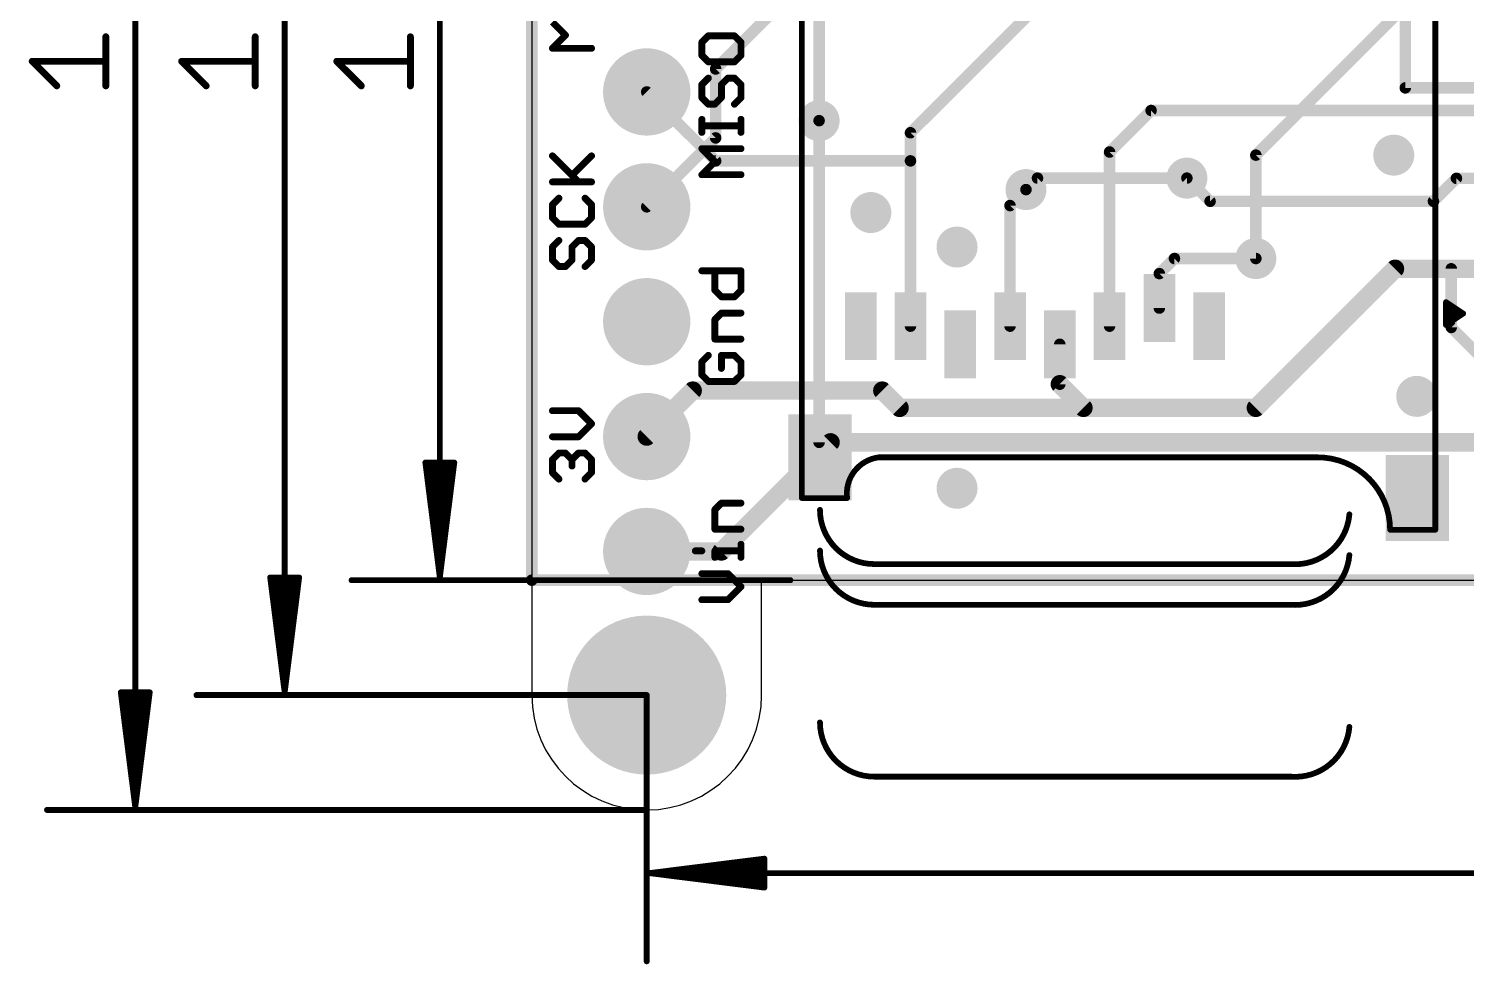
# Model space of a CAD drawing. Extents: x -11.1 to 62.6, y -8.5 to 38.4.
# Drawn here: x -11.12 to 20.65, y -8.49 to 12.19 of the extents above; entities that cross this region are included whole.
import ezdxf

# ---------------------------------------------------------------- set-up
doc = ezdxf.new("R2010")
doc.units = 0
for name, color, linetype in [('1', 12, 'CONTINUOUS'), ('16', 5, 'CONTINUOUS'), ('17', 110, 'CONTINUOUS'), ('18', 110, 'CONTINUOUS'), ('20', 53, 'CONTINUOUS'), ('21', 40, 'CONTINUOUS'), ('47', 253, 'CONTINUOUS')]:
    doc.layers.add(name, color=color, linetype=linetype)

# ---------------------------------------------------------------- blocks, each defined once
blk = doc.blocks.new('ROUNDP')
at = {"const_width": 0.5}
blk.add_lwpolyline([(0, -0.25, 1), (0, 0.25, 1), (0, -0.25)], format="xyb", dxfattribs=at)
blk = doc.blocks.new('RECT')
blk.add_solid([(-0.5, -0.5), (0.5, -0.5), (-0.5, 0.5), (0.5, 0.5)])
blk = doc.blocks.new('ROUNDV')
at = {"const_width": 0.5}
blk.add_lwpolyline([(0, -0.25, 1), (0, 0.25, 1), (0, -0.25)], format="xyb", dxfattribs=at)

msp = doc.modelspace()

# ---------------------------------------------------------------- linework, layer by layer
at = {"layer": '1'}
for points, const_width in [([(0, 0), (0, 26.416)], 0.254), ([(6.35, 16.264), (6.35, 10.16)], 0.254), ([(19.304, 14.4278), (19.304, 10.885)], 0.254), ([(12.474, 13.998), (8.369, 9.893)], 0.254), ([(2.54, 10.795), (4.064, 9.271)], 0.254), ([(19.304, 10.885), (21.451, 10.885)], 0.254), ([(12.769, 9.467), (13.687, 10.385)], 0.254), ([(13.687, 10.385), (21.451, 10.385)], 0.254), ([(8.369, 9.893), (8.369, 9.271)], 0.254), ([(12.769, 5.616), (12.769, 9.467)], 0.254), ([(8.369, 9.271), (4.064, 9.271)], 0.254), ([(8.369, 9.271), (8.369, 5.616)], 0.254), ([(14.478, 8.89), (14.991, 8.377)], 0.254), ([(19.927, 8.377), (20.435, 8.885)], 0.254), ([(20.435, 8.885), (21.451, 8.885)], 0.254), ([(10.569, 8.283), (10.922, 8.636)], 0.254), ([(10.569, 5.616), (10.569, 8.283)], 0.254), ([(19.927, 8.377), (14.991, 8.377)], 0.254), ([(13.869, 6.778), (14.203, 7.112)], 0.254), ([(16.002, 7.112), (14.203, 7.112)], 0.254), ([(16.002, 3.81), (19.077, 6.885)], 0.4064), ([(19.077, 6.885), (20.32, 6.885)], 0.4064), ([(20.32, 6.885), (21.451, 6.885)], 0.4064), ([(20.32, 5.588), (20.32, 6.885)], 0.254), ([(13.869, 6.778), (13.869, 6.016)], 0.254), ([(21.082, 4.826), (20.32, 5.588)], 0.254), ([(11.669, 5.216), (11.669, 4.333)], 0.254), ([(11.669, 4.333), (12.192, 3.81)], 0.4064), ([(2.54, 3.175), (3.556, 4.191)], 0.4064), ([(3.556, 4.191), (7.747, 4.191)], 0.4064), ([(7.747, 4.191), (8.128, 3.81)], 0.4064), ([(8.128, 3.81), (12.192, 3.81)], 0.4064), ([(12.192, 3.81), (16.002, 3.81)], 0.4064), ([(57.15, 0), (0, 0)], 0.254)]:
    msp.add_lwpolyline(points, dxfattribs=dict(at, const_width=const_width))
for points, const_width in [([(2.5849, 10.8399, 1), (2.4951, 10.7501)], 0.127), ([(19.304, 10.9485, 1), (19.304, 10.8215)], 0.127), ([(19.2405, 10.885, 1), (19.3675, 10.885)], 0.127), ([(13.687, 10.4485, 1), (13.687, 10.3215)], 0.127), ([(13.7319, 10.3401, 1), (13.6421, 10.4299)], 0.127), ([(6.2865, 10.16, 1), (6.4135, 10.16)], 0.127), ([(8.4325, 9.893, 1), (8.3055, 9.893)], 0.127), ([(8.3241, 9.9379, 1), (8.4139, 9.8481)], 0.127), ([(12.8325, 9.467, 1), (12.7055, 9.467)], 0.127), ([(12.7241, 9.5119, 1), (12.8139, 9.4221)], 0.127), ([(4.064, 9.3345, 1), (4.064, 9.2075)], 0.127), ([(4.0191, 9.2261, 1), (4.1089, 9.3159)], 0.127), ([(8.4325, 9.271, 1), (8.3055, 9.271)], 0.127), ([(8.3055, 9.271, 1), (8.4325, 9.271)], 0.127), ([(8.369, 9.2075, 1), (8.369, 9.3345)], 0.127), ([(14.5229, 8.9349, 1), (14.4331, 8.8451)], 0.127), ([(20.435, 8.9485, 1), (20.435, 8.8215)], 0.127), ([(20.4799, 8.8401, 1), (20.3901, 8.9299)], 0.127), ([(10.9669, 8.5911, 1), (10.8771, 8.6809)], 0.127), ([(10.6325, 8.283, 1), (10.5055, 8.283)], 0.127), ([(10.5241, 8.3279, 1), (10.6139, 8.2381)], 0.127), ([(14.991, 8.4405, 1), (14.991, 8.3135)], 0.127), ([(14.9461, 8.3321, 1), (15.0359, 8.4219)], 0.127), ([(19.8821, 8.4219, 1), (19.9719, 8.3321)], 0.127), ([(19.927, 8.3135, 1), (19.927, 8.4405)], 0.127), ([(14.203, 7.1755, 1), (14.203, 7.0485)], 0.127), ([(14.2479, 7.0671, 1), (14.1581, 7.1569)], 0.127), ([(16.002, 7.0485, 1), (16.002, 7.1755)], 0.127), ([(19.077, 6.9866, 1), (19.077, 6.7834)], 0.2032), ([(19.1488, 6.8132, 1), (19.0052, 6.9568)], 0.2032), ([(20.32, 6.9866, 1), (20.32, 6.7834)], 0.2032), ([(20.3835, 6.885, 1), (20.2565, 6.885)], 0.127), ([(20.32, 6.7834, 1), (20.32, 6.9866)], 0.2032), ([(13.9325, 6.778, 1), (13.8055, 6.778)], 0.127), ([(13.8241, 6.8229, 1), (13.9139, 6.7331)], 0.127), ([(13.8055, 6.016, 1), (13.9325, 6.016)], 0.127), ([(8.3055, 5.616, 1), (8.4325, 5.616)], 0.127), ([(10.5055, 5.616, 1), (10.6325, 5.616)], 0.127), ([(12.7055, 5.616, 1), (12.8325, 5.616)], 0.127), ([(20.3649, 5.6329, 1), (20.2751, 5.5431)], 0.127), ([(20.2565, 5.588, 1), (20.3835, 5.588)], 0.127), ([(11.7325, 5.216, 1), (11.6055, 5.216)], 0.127), ([(11.7408, 4.4048, 1), (11.5972, 4.2612)], 0.2032), ([(3.556, 4.2926, 1), (3.556, 4.0894)], 0.2032), ([(3.6278, 4.1192, 1), (3.4842, 4.2628)], 0.2032), ([(7.8188, 4.2628, 1), (7.6752, 4.1192)], 0.2032), ([(7.747, 4.0894, 1), (7.747, 4.2926)], 0.2032), ([(11.6055, 4.333, 1), (11.7325, 4.333)], 0.127), ([(8.128, 3.9116, 1), (8.128, 3.7084)], 0.2032), ([(8.0562, 3.7382, 1), (8.1998, 3.8818)], 0.2032), ([(12.192, 3.9116, 1), (12.192, 3.7084)], 0.2032), ([(12.1202, 3.7382, 1), (12.2638, 3.8818)], 0.2032), ([(12.192, 3.7084, 1), (12.192, 3.9116)], 0.2032), ([(15.9302, 3.8818, 1), (16.0738, 3.7382)], 0.2032), ([(16.002, 3.7084, 1), (16.002, 3.9116)], 0.2032), ([(2.4682, 3.2468, 1), (2.6118, 3.1032)], 0.2032), ([(0, 0.0635, 1), (0, -0.0635)], 0.127), ([(-0.0635, 0, 1), (0.0635, 0)], 0.127)]:
    msp.add_lwpolyline(points, format="xyb", dxfattribs=dict(at, const_width=const_width))
at = {"layer": '16'}
for points, const_width in [([(0, 0), (0, 26.416)], 0.254), ([(20.066, 13.462), (16.002, 9.398)], 0.254), ([(4.064, 11.303), (5.334, 12.573)], 0.254), ([(4.064, 9.779), (4.064, 11.303)], 0.254), ([(6.35, 10.16), (6.35, 3.048)], 0.254), ([(2.54, 8.255), (4.064, 9.779)], 0.254), ([(16.002, 9.398), (16.002, 7.112)], 0.254), ([(10.922, 8.636), (11.176, 8.89)], 0.254), ([(14.478, 8.89), (11.176, 8.89)], 0.254), ([(4.191, 0.635), (6.604, 3.048)], 0.4064), ([(6.35, 3.048), (6.604, 3.048)], 0.4064), ([(6.604, 3.048), (29.972, 3.048)], 0.4064), ([(2.54, 0.635), (4.191, 0.635)], 0.4064), ([(57.15, 0), (0, 0)], 0.254)]:
    msp.add_lwpolyline(points, dxfattribs=dict(at, const_width=const_width))
for points, const_width in [([(4.1275, 11.303, 1), (4.0005, 11.303)], 0.127), ([(4.0191, 11.3479, 1), (4.1089, 11.2581)], 0.127), ([(6.4135, 10.16, 1), (6.2865, 10.16)], 0.127), ([(4.1089, 9.7341, 1), (4.0191, 9.8239)], 0.127), ([(4.0005, 9.779, 1), (4.1275, 9.779)], 0.127), ([(16.0655, 9.398, 1), (15.9385, 9.398)], 0.127), ([(15.9571, 9.4429, 1), (16.0469, 9.3531)], 0.127), ([(11.176, 8.9535, 1), (11.176, 8.8265)], 0.127), ([(11.2209, 8.8451, 1), (11.1311, 8.9349)], 0.127), ([(14.478, 8.8265, 1), (14.478, 8.9535)], 0.127), ([(10.8771, 8.6809, 1), (10.9669, 8.5911)], 0.127), ([(2.4951, 8.2999, 1), (2.5849, 8.2101)], 0.127), ([(15.9385, 7.112, 1), (16.0655, 7.112)], 0.127), ([(6.35, 3.1496, 1), (6.35, 2.9464)], 0.2032), ([(6.604, 3.1496, 1), (6.604, 2.9464)], 0.2032), ([(6.6758, 2.9762, 1), (6.5322, 3.1198)], 0.2032), ([(6.604, 2.9464, 1), (6.604, 3.1496)], 0.2032), ([(6.2865, 3.048, 1), (6.4135, 3.048)], 0.127), ([(2.54, 0.7366, 1), (2.54, 0.5334)], 0.2032), ([(4.1192, 0.7068, 1), (4.2628, 0.5632)], 0.2032), ([(4.191, 0.5334, 1), (4.191, 0.7366)], 0.2032), ([(0, 0.0635, 1), (0, -0.0635)], 0.127), ([(-0.0635, 0, 1), (0.0635, 0)], 0.127)]:
    msp.add_lwpolyline(points, format="xyb", dxfattribs=dict(at, const_width=const_width))
at = {"layer": '20'}
for p, q in [((0, 29.21), (0, -2.54)), ((5.08, -2.54), (5.08, 0)), ((5.08, 0), (52.07, 0))]:
    msp.add_line(p, q, dxfattribs=at)
for start, end in [(180, 270), (270, 0)]:
    msp.add_arc((2.54, -2.54), 2.54, start, end, dxfattribs=at)
at = {"layer": '21'}
for points, const_width in [([(5.969, 16.216), (5.969, 1.816)], 0.127), ([(19.969, 1.116), (19.969, 16.216)], 0.127), ([(0.7446, 12.0483), (0.4565, 12.3364)], 0.1524), ([(0.4565, 11.7602), (0.7446, 12.0483)], 0.1524), ([(3.9025, 12.0359), (3.7585, 11.8918)], 0.1524), ([(4.4787, 12.0359), (3.9025, 12.0359)], 0.1524), ([(4.6228, 11.8918), (4.4787, 12.0359)], 0.1524), ([(1.3208, 11.7602), (0.4565, 11.7602)], 0.1524), ([(3.7585, 11.8918), (3.7585, 11.6037)], 0.1524), ([(4.6228, 11.6037), (4.6228, 11.8918)], 0.1524), ([(3.7585, 11.6037), (3.9025, 11.4597)], 0.1524), ([(3.9025, 11.4597), (4.4787, 11.4597)], 0.1524), ([(4.4787, 11.4597), (4.6228, 11.6037)], 0.1524), ([(3.9025, 11.1004), (3.7585, 10.9563)], 0.1524), ([(4.1906, 10.9563), (4.3347, 11.1004)], 0.1524), ([(4.3347, 11.1004), (4.4787, 11.1004)], 0.1524), ([(4.4787, 11.1004), (4.6228, 10.9563)], 0.1524), ([(3.7585, 10.9563), (3.7585, 10.6682)], 0.1524), ([(4.1906, 10.6682), (4.1906, 10.9563)], 0.1524), ([(4.6228, 10.9563), (4.6228, 10.6682)], 0.1524), ([(3.7585, 10.6682), (3.9025, 10.5242)], 0.1524), ([(3.9025, 10.5242), (4.0466, 10.5242)], 0.1524), ([(4.0466, 10.5242), (4.1906, 10.6682)], 0.1524), ([(4.6228, 10.6682), (4.4787, 10.5242)], 0.1524), ([(3.7585, 9.9005), (3.7585, 10.1886)], 0.1524), ([(4.6228, 9.9005), (4.6228, 10.1886)], 0.1524), ([(4.6228, 10.0445), (3.7585, 10.0445)], 0.1524), ([(4.0466, 9.2531), (3.7585, 9.5412)], 0.1524), ([(3.7585, 9.5412), (4.6228, 9.5412)], 0.1524), ([(1.0327, 8.8052), (0.4565, 9.3815)], 0.1524), ([(0.8886, 8.9493), (1.3208, 9.3815)], 0.1524), ([(3.7585, 8.965), (4.0466, 9.2531)], 0.1524), ([(4.6228, 8.965), (3.7585, 8.965)], 0.1524), ([(0.4565, 8.8052), (1.3208, 8.8052)], 0.1524), ([(0.6005, 8.4459), (0.4565, 8.3019)], 0.1524), ([(0.4565, 8.3019), (0.4565, 8.0138)], 0.1524), ([(1.3208, 8.3019), (1.1767, 8.4459)], 0.1524), ([(1.3208, 8.0138), (1.3208, 8.3019)], 0.1524), ([(0.4565, 8.0138), (0.6005, 7.8697)], 0.1524), ([(0.6005, 7.8697), (1.1767, 7.8697)], 0.1524), ([(1.1767, 7.8697), (1.3208, 8.0138)], 0.1524), ([(0.6005, 7.5104), (0.4565, 7.3664)], 0.1524), ([(0.4565, 7.3664), (0.4565, 7.0783)], 0.1524), ([(0.8886, 7.3664), (1.0327, 7.5104)], 0.1524), ([(0.8886, 7.0783), (0.8886, 7.3664)], 0.1524), ([(1.0327, 7.5104), (1.1767, 7.5104)], 0.1524), ([(1.1767, 7.5104), (1.3208, 7.3664)], 0.1524), ([(1.3208, 7.3664), (1.3208, 7.0783)], 0.1524), ([(0.4565, 7.0783), (0.6005, 6.9342)], 0.1524), ([(0.6005, 6.9342), (0.7446, 6.9342)], 0.1524), ([(0.7446, 6.9342), (0.8886, 7.0783)], 0.1524), ([(1.3208, 7.0783), (1.1767, 6.9342)], 0.1524), ([(3.7585, 6.8415), (4.6228, 6.8415)], 0.1524), ([(4.0466, 6.4093), (4.0466, 6.8415)], 0.1524), ([(4.6228, 6.8415), (4.6228, 6.4093)], 0.1524), ([(4.1906, 6.2652), (4.0466, 6.4093)], 0.1524), ([(4.6228, 6.4093), (4.4787, 6.2652)], 0.1524), ([(4.4787, 6.2652), (4.1906, 6.2652)], 0.1524), ([(20.204, 5.641), (20.204, 6.149)], 0.127), ([(20.204, 6.149), (20.585, 5.895)], 0.127), ([(20.204, 6.096), (20.2835, 6.096)], 0.127), ([(4.0466, 5.7619), (4.1906, 5.9059)], 0.1524), ([(4.0466, 5.3297), (4.0466, 5.7619)], 0.1524), ([(4.1906, 5.9059), (4.6228, 5.9059)], 0.1524), ([(20.204, 5.969), (20.474, 5.969)], 0.127), ([(20.585, 5.895), (20.204, 5.641)], 0.127), ([(20.204, 5.842), (20.5055, 5.842)], 0.127), ([(20.204, 5.715), (20.315, 5.715)], 0.127), ([(4.6228, 5.3297), (4.0466, 5.3297)], 0.1524), ([(3.9025, 4.9704), (3.7585, 4.8264)], 0.1524), ([(3.7585, 4.8264), (3.7585, 4.5383)], 0.1524), ([(4.4787, 4.9704), (4.1906, 4.9704)], 0.1524), ([(4.1906, 4.9704), (4.1906, 4.6823)], 0.1524), ([(4.6228, 4.8264), (4.4787, 4.9704)], 0.1524), ([(4.6228, 4.5383), (4.6228, 4.8264)], 0.1524), ([(3.7585, 4.5383), (3.9025, 4.3942)], 0.1524), ([(3.9025, 4.3942), (4.4787, 4.3942)], 0.1524), ([(4.4787, 4.3942), (4.6228, 4.5383)], 0.1524), ([(1.0327, 3.7469), (0.4565, 3.7469)], 0.1524), ([(1.3208, 3.4588), (1.0327, 3.7469)], 0.1524), ([(1.0327, 3.1707), (1.3208, 3.4588)], 0.1524), ([(0.4565, 3.1707), (1.0327, 3.1707)], 0.1524), ([(0.4565, 2.6674), (0.6005, 2.8114)], 0.1524), ([(0.6005, 2.8114), (0.7446, 2.8114)], 0.1524), ([(0.7446, 2.8114), (0.8886, 2.6674)], 0.1524), ([(0.8886, 2.6674), (1.0327, 2.8114)], 0.1524), ([(1.0327, 2.8114), (1.1767, 2.8114)], 0.1524), ([(1.1767, 2.8114), (1.3208, 2.6674)], 0.1524), ([(0.4565, 2.3793), (0.4565, 2.6674)], 0.1524), ([(0.8886, 2.6674), (0.8886, 2.5233)], 0.1524), ([(1.3208, 2.6674), (1.3208, 2.3793)], 0.1524), ([(7.669, 2.716), (17.369, 2.716)], 0.127), ([(0.6005, 2.2352), (0.4565, 2.3793)], 0.1524), ([(1.3208, 2.3793), (1.1767, 2.2352)], 0.1524), ([(4.0466, 1.5596), (4.1906, 1.7036)], 0.1524), ([(4.0466, 1.1274), (4.0466, 1.5596)], 0.1524), ([(4.1906, 1.7036), (4.6228, 1.7036)], 0.1524), ([(5.969, 1.816), (6.969, 1.816)], 0.127), ([(4.6228, 1.1274), (4.0466, 1.1274)], 0.1524), ([(18.969, 1.116), (19.969, 1.116)], 0.127), ([(3.6144, 0.6478), (3.7585, 0.6478)], 0.1524), ([(4.0466, 0.5037), (4.0466, 0.6478)], 0.1524), ([(4.0466, 0.6478), (4.6228, 0.6478)], 0.1524), ([(4.6228, 0.5037), (4.6228, 0.7918)], 0.1524), ([(7.569, 0.356), (16.769, 0.356)], 0.127), ([(4.3347, 0.1444), (3.7585, 0.1444)], 0.1524), ([(4.6228, -0.1437), (4.3347, 0.1444)], 0.1524), ([(4.3347, -0.4318), (4.6228, -0.1437)], 0.1524), ([(3.7585, -0.4318), (4.3347, -0.4318)], 0.1524), ([(7.569, -0.544), (16.769, -0.544)], 0.127), ([(7.569, -4.344), (16.769, -4.344)], 0.127)]:
    msp.add_lwpolyline(points, dxfattribs=dict(at, const_width=const_width))
for points, const_width in [([(0.7715, 12.0214, 1), (0.7176, 12.0753)], 0.0762), ([(0.7176, 12.0214, 1), (0.7715, 12.0753)], 0.0762), ([(3.9025, 12.074, 1), (3.9025, 11.9978)], 0.0762), ([(3.9295, 12.009, 1), (3.8756, 12.0628)], 0.0762), ([(4.5057, 12.0628, 1), (4.4518, 12.009)], 0.0762), ([(4.4787, 11.9978, 1), (4.4787, 12.074)], 0.0762), ([(0.4565, 11.7983, 1), (0.4565, 11.7221)], 0.0762), ([(0.4295, 11.7871, 1), (0.4834, 11.7333)], 0.0762), ([(1.3208, 11.7221, 1), (1.3208, 11.7983)], 0.0762), ([(3.7315, 11.9188, 1), (3.7854, 11.8649)], 0.0762), ([(3.7966, 11.8918, 1), (3.7204, 11.8918)], 0.0762), ([(4.6609, 11.8918, 1), (4.5847, 11.8918)], 0.0762), ([(4.5959, 11.8649, 1), (4.6497, 11.9188)], 0.0762), ([(3.7854, 11.6307, 1), (3.7315, 11.5768)], 0.0762), ([(3.7204, 11.6037, 1), (3.7966, 11.6037)], 0.0762), ([(3.9025, 11.4978, 1), (3.9025, 11.4216)], 0.0762), ([(3.8756, 11.4327, 1), (3.9295, 11.4866)], 0.0762), ([(4.4518, 11.4866, 1), (4.5057, 11.4327)], 0.0762), ([(4.4787, 11.4216, 1), (4.4787, 11.4978)], 0.0762), ([(4.5847, 11.6037, 1), (4.6609, 11.6037)], 0.0762), ([(4.6497, 11.5768, 1), (4.5959, 11.6307)], 0.0762), ([(3.9295, 11.0734, 1), (3.8756, 11.1273)], 0.0762), ([(4.3347, 11.1385, 1), (4.3347, 11.0623)], 0.0762), ([(4.3616, 11.0734, 1), (4.3077, 11.1273)], 0.0762), ([(4.5057, 11.1273, 1), (4.4518, 11.0734)], 0.0762), ([(4.4787, 11.0623, 1), (4.4787, 11.1385)], 0.0762), ([(3.7315, 10.9833, 1), (3.7854, 10.9294)], 0.0762), ([(3.7966, 10.9563, 1), (3.7204, 10.9563)], 0.0762), ([(4.2287, 10.9563, 1), (4.1525, 10.9563)], 0.0762), ([(4.1637, 10.9833, 1), (4.2176, 10.9294)], 0.0762), ([(4.6609, 10.9563, 1), (4.5847, 10.9563)], 0.0762), ([(4.5959, 10.9294, 1), (4.6497, 10.9833)], 0.0762), ([(3.7854, 10.6952, 1), (3.7315, 10.6413)], 0.0762), ([(3.7204, 10.6682, 1), (3.7966, 10.6682)], 0.0762), ([(3.9025, 10.5623, 1), (3.9025, 10.4861)], 0.0762), ([(3.8756, 10.4972, 1), (3.9295, 10.5511)], 0.0762), ([(4.0196, 10.5511, 1), (4.0735, 10.4972)], 0.0762), ([(4.0466, 10.4861, 1), (4.0466, 10.5623)], 0.0762), ([(4.1525, 10.6682, 1), (4.2287, 10.6682)], 0.0762), ([(4.2176, 10.6413, 1), (4.1637, 10.6952)], 0.0762), ([(4.4518, 10.5511, 1), (4.5057, 10.4972)], 0.0762), ([(4.5847, 10.6682, 1), (4.6609, 10.6682)], 0.0762), ([(4.6497, 10.6413, 1), (4.5959, 10.6952)], 0.0762), ([(3.7966, 10.1886, 1), (3.7204, 10.1886)], 0.0762), ([(4.6609, 10.1886, 1), (4.5847, 10.1886)], 0.0762), ([(3.7585, 10.0826, 1), (3.7585, 10.0064)], 0.0762), ([(3.7204, 9.9005, 1), (3.7966, 9.9005)], 0.0762), ([(4.5847, 9.9005, 1), (4.6609, 9.9005)], 0.0762), ([(4.6228, 10.0064, 1), (4.6228, 10.0826)], 0.0762), ([(3.7854, 9.5681, 1), (3.7315, 9.5142)], 0.0762), ([(3.7585, 9.5793, 1), (3.7585, 9.5031)], 0.0762), ([(4.6228, 9.5031, 1), (4.6228, 9.5793)], 0.0762), ([(0.4834, 9.4084, 1), (0.4295, 9.3545)], 0.0762), ([(1.3477, 9.3545, 1), (1.2939, 9.4084)], 0.0762), ([(4.0735, 9.2261, 1), (4.0196, 9.28)], 0.0762), ([(4.0196, 9.2261, 1), (4.0735, 9.28)], 0.0762), ([(0.8617, 8.9762, 1), (0.9156, 8.9224)], 0.0762), ([(3.7315, 8.9919, 1), (3.7854, 8.938)], 0.0762), ([(3.7585, 9.0031, 1), (3.7585, 8.9269)], 0.0762), ([(4.6228, 8.9269, 1), (4.6228, 9.0031)], 0.0762), ([(0.4565, 8.8433, 1), (0.4565, 8.7671)], 0.0762), ([(1.0057, 8.7783, 1), (1.0596, 8.8322)], 0.0762), ([(1.3208, 8.7671, 1), (1.3208, 8.8433)], 0.0762), ([(0.4295, 8.3288, 1), (0.4834, 8.2749)], 0.0762), ([(0.4946, 8.3019, 1), (0.4184, 8.3019)], 0.0762), ([(0.6275, 8.419, 1), (0.5736, 8.4729)], 0.0762), ([(1.2037, 8.4729, 1), (1.1498, 8.419)], 0.0762), ([(1.3589, 8.3019, 1), (1.2827, 8.3019)], 0.0762), ([(1.2939, 8.2749, 1), (1.3477, 8.3288)], 0.0762), ([(0.4834, 8.0407, 1), (0.4295, 7.9868)], 0.0762), ([(0.4184, 8.0138, 1), (0.4946, 8.0138)], 0.0762), ([(0.6005, 7.9078, 1), (0.6005, 7.8316)], 0.0762), ([(1.1767, 7.8316, 1), (1.1767, 7.9078)], 0.0762), ([(1.2827, 8.0138, 1), (1.3589, 8.0138)], 0.0762), ([(1.3477, 7.9868, 1), (1.2939, 8.0407)], 0.0762), ([(0.5736, 7.8428, 1), (0.6275, 7.8967)], 0.0762), ([(1.1498, 7.8967, 1), (1.2037, 7.8428)], 0.0762), ([(0.4295, 7.3933, 1), (0.4834, 7.3394)], 0.0762), ([(0.4946, 7.3664, 1), (0.4184, 7.3664)], 0.0762), ([(0.6275, 7.4835, 1), (0.5736, 7.5374)], 0.0762), ([(0.9267, 7.3664, 1), (0.8505, 7.3664)], 0.0762), ([(0.8617, 7.3933, 1), (0.9156, 7.3394)], 0.0762), ([(1.0327, 7.5485, 1), (1.0327, 7.4723)], 0.0762), ([(1.0596, 7.4835, 1), (1.0057, 7.5374)], 0.0762), ([(1.2037, 7.5374, 1), (1.1498, 7.4835)], 0.0762), ([(1.1767, 7.4723, 1), (1.1767, 7.5485)], 0.0762), ([(1.3589, 7.3664, 1), (1.2827, 7.3664)], 0.0762), ([(1.2939, 7.3394, 1), (1.3477, 7.3933)], 0.0762), ([(0.4834, 7.1052, 1), (0.4295, 7.0513)], 0.0762), ([(0.4184, 7.0783, 1), (0.4946, 7.0783)], 0.0762), ([(0.6005, 6.9723, 1), (0.6005, 6.8961)], 0.0762), ([(0.5736, 6.9073, 1), (0.6275, 6.9611)], 0.0762), ([(0.7176, 6.9611, 1), (0.7715, 6.9073)], 0.0762), ([(0.7446, 6.8961, 1), (0.7446, 6.9723)], 0.0762), ([(0.8505, 7.0783, 1), (0.9267, 7.0783)], 0.0762), ([(0.9156, 7.0513, 1), (0.8617, 7.1052)], 0.0762), ([(1.1498, 6.9611, 1), (1.2037, 6.9073)], 0.0762), ([(1.2827, 7.0783, 1), (1.3589, 7.0783)], 0.0762), ([(1.3477, 7.0513, 1), (1.2939, 7.1052)], 0.0762), ([(3.7585, 6.8796, 1), (3.7585, 6.8034)], 0.0762), ([(4.0847, 6.8415, 1), (4.0085, 6.8415)], 0.0762), ([(4.6609, 6.8415, 1), (4.5847, 6.8415)], 0.0762), ([(4.6228, 6.8034, 1), (4.6228, 6.8796)], 0.0762), ([(4.0735, 6.4362, 1), (4.0196, 6.3824)], 0.0762), ([(4.0085, 6.4093, 1), (4.0847, 6.4093)], 0.0762), ([(4.5847, 6.4093, 1), (4.6609, 6.4093)], 0.0762), ([(4.6497, 6.3824, 1), (4.5959, 6.4362)], 0.0762), ([(4.1906, 6.3033, 1), (4.1906, 6.2271)], 0.0762), ([(4.1637, 6.2383, 1), (4.2176, 6.2922)], 0.0762), ([(4.4518, 6.2922, 1), (4.5057, 6.2383)], 0.0762), ([(4.4787, 6.2271, 1), (4.4787, 6.3033)], 0.0762), ([(20.2216, 6.1754, 1), (20.1864, 6.1226)], 0.0635), ([(20.2357, 6.149, 1), (20.1723, 6.149)], 0.0635), ([(20.204, 6.1277, 1), (20.204, 6.0643)], 0.0635), ([(20.2835, 6.0643, 1), (20.2835, 6.1277)], 0.0635), ([(4.0196, 5.7888, 1), (4.0735, 5.7349)], 0.0762), ([(4.0847, 5.7619, 1), (4.0085, 5.7619)], 0.0762), ([(4.1906, 5.944, 1), (4.1906, 5.8678)], 0.0762), ([(4.2176, 5.879, 1), (4.1637, 5.9329)], 0.0762), ([(4.6228, 5.8678, 1), (4.6228, 5.944)], 0.0762), ([(20.204, 6.0008, 1), (20.204, 5.9373)], 0.0635), ([(20.204, 5.8738, 1), (20.204, 5.8103)], 0.0635), ([(20.204, 5.7467, 1), (20.204, 5.6833)], 0.0635), ([(20.315, 5.6833, 1), (20.315, 5.7467)], 0.0635), ([(20.474, 5.9373, 1), (20.474, 6.0008)], 0.0635), ([(20.5055, 5.8103, 1), (20.5055, 5.8738)], 0.0635), ([(20.6026, 5.8686, 1), (20.5674, 5.9214)], 0.0635), ([(20.5674, 5.8686, 1), (20.6026, 5.9214)], 0.0635), ([(4.0466, 5.3678, 1), (4.0466, 5.2916)], 0.0762), ([(4.6228, 5.2916, 1), (4.6228, 5.3678)], 0.0762), ([(20.1864, 5.6674, 1), (20.2216, 5.6146)], 0.0635), ([(20.1723, 5.641, 1), (20.2357, 5.641)], 0.0635), ([(4.0085, 5.3297, 1), (4.0847, 5.3297)], 0.0762), ([(3.7315, 4.8533, 1), (3.7854, 4.7994)], 0.0762), ([(3.7966, 4.8264, 1), (3.7204, 4.8264)], 0.0762), ([(3.9295, 4.9435, 1), (3.8756, 4.9974)], 0.0762), ([(4.1906, 5.0085, 1), (4.1906, 4.9323)], 0.0762), ([(4.2287, 4.9704, 1), (4.1525, 4.9704)], 0.0762), ([(4.5057, 4.9974, 1), (4.4518, 4.9435)], 0.0762), ([(4.4787, 4.9323, 1), (4.4787, 5.0085)], 0.0762), ([(4.6609, 4.8264, 1), (4.5847, 4.8264)], 0.0762), ([(4.5959, 4.7994, 1), (4.6497, 4.8533)], 0.0762), ([(3.7854, 4.5652, 1), (3.7315, 4.5113)], 0.0762), ([(3.7204, 4.5383, 1), (3.7966, 4.5383)], 0.0762), ([(3.9025, 4.4323, 1), (3.9025, 4.3561)], 0.0762), ([(3.8756, 4.3673, 1), (3.9295, 4.4211)], 0.0762), ([(4.1525, 4.6823, 1), (4.2287, 4.6823)], 0.0762), ([(4.4518, 4.4211, 1), (4.5057, 4.3673)], 0.0762), ([(4.4787, 4.3561, 1), (4.4787, 4.4323)], 0.0762), ([(4.5847, 4.5383, 1), (4.6609, 4.5383)], 0.0762), ([(4.6497, 4.5113, 1), (4.5959, 4.5652)], 0.0762), ([(0.4565, 3.785, 1), (0.4565, 3.7088)], 0.0762), ([(1.0596, 3.7739, 1), (1.0057, 3.72)], 0.0762), ([(1.0327, 3.7088, 1), (1.0327, 3.785)], 0.0762), ([(1.3477, 3.4319, 1), (1.2939, 3.4858)], 0.0762), ([(1.2939, 3.4319, 1), (1.3477, 3.4858)], 0.0762), ([(0.4565, 3.2088, 1), (0.4565, 3.1326)], 0.0762), ([(1.0057, 3.1977, 1), (1.0596, 3.1438)], 0.0762), ([(1.0327, 3.1326, 1), (1.0327, 3.2088)], 0.0762), ([(0.6005, 2.8495, 1), (0.6005, 2.7733)], 0.0762), ([(0.6275, 2.7845, 1), (0.5736, 2.8384)], 0.0762), ([(0.7715, 2.8384, 1), (0.7176, 2.7845)], 0.0762), ([(0.7446, 2.7733, 1), (0.7446, 2.8495)], 0.0762), ([(1.0327, 2.8495, 1), (1.0327, 2.7733)], 0.0762), ([(1.0596, 2.7845, 1), (1.0057, 2.8384)], 0.0762), ([(1.2037, 2.8384, 1), (1.1498, 2.7845)], 0.0762), ([(1.1767, 2.7733, 1), (1.1767, 2.8495)], 0.0762), ([(0.4295, 2.6943, 1), (0.4834, 2.6404)], 0.0762), ([(0.4946, 2.6674, 1), (0.4184, 2.6674)], 0.0762), ([(0.9267, 2.6674, 1), (0.8505, 2.6674)], 0.0762), ([(0.8617, 2.6943, 1), (0.9156, 2.6404)], 0.0762), ([(0.8505, 2.5233, 1), (0.9267, 2.5233)], 0.0762), ([(0.8617, 2.6404, 1), (0.9156, 2.6943)], 0.0762), ([(1.3589, 2.6674, 1), (1.2827, 2.6674)], 0.0762), ([(1.2939, 2.6404, 1), (1.3477, 2.6943)], 0.0762), ([(7.669, 2.716, 0.4142), (6.969, 1.816)], 0.127), ([(7.669, 2.7478, 1), (7.669, 2.6843)], 0.0635), ([(7.6729, 2.6845, 1), (7.6651, 2.7475)], 0.0635), ([(18.969, 1.116, 0.4142), (17.369, 2.716)], 0.127), ([(17.369, 2.7478, 1), (17.369, 2.6843)], 0.0635), ([(17.369, 2.6843, 1), (17.369, 2.7478)], 0.0635), ([(0.4834, 2.4062, 1), (0.4295, 2.3523)], 0.0762), ([(0.4184, 2.3793, 1), (0.4946, 2.3793)], 0.0762), ([(0.5736, 2.2083, 1), (0.6275, 2.2621)], 0.0762), ([(1.1498, 2.2621, 1), (1.2037, 2.2083)], 0.0762), ([(1.2827, 2.3793, 1), (1.3589, 2.3793)], 0.0762), ([(1.3477, 2.3523, 1), (1.2939, 2.4062)], 0.0762), ([(4.0196, 1.5865, 1), (4.0735, 1.5326)], 0.0762), ([(4.0847, 1.5596, 1), (4.0085, 1.5596)], 0.0762), ([(4.1906, 1.7417, 1), (4.1906, 1.6655)], 0.0762), ([(4.2176, 1.6767, 1), (4.1637, 1.7306)], 0.0762), ([(4.6228, 1.6655, 1), (4.6228, 1.7417)], 0.0762), ([(5.969, 1.8478, 1), (5.969, 1.7843)], 0.0635), ([(5.9373, 1.816, 1), (6.0008, 1.816)], 0.0635), ([(6.369, 1.556, 0.4142), (7.569, 0.356)], 0.127), ([(6.4008, 1.556, 1), (6.3373, 1.556)], 0.0635), ([(6.9375, 1.8121, 1), (7.0005, 1.8199)], 0.0635), ([(6.969, 1.7843, 1), (6.969, 1.8478)], 0.0635), ([(16.769, 0.356, 0.4142), (18.069, 1.456)], 0.127), ([(18.1006, 1.4534, 1), (18.0374, 1.4586)], 0.0635), ([(4.0466, 1.1655, 1), (4.0466, 1.0893)], 0.0762), ([(4.0085, 1.1274, 1), (4.0847, 1.1274)], 0.0762), ([(4.6228, 1.0893, 1), (4.6228, 1.1655)], 0.0762), ([(18.969, 1.1478, 1), (18.969, 1.0843)], 0.0635), ([(18.9373, 1.116, 1), (19.0008, 1.116)], 0.0635), ([(19.9373, 1.116, 1), (20.0008, 1.116)], 0.0635), ([(19.969, 1.0843, 1), (19.969, 1.1478)], 0.0635), ([(3.6144, 0.6859, 1), (3.6144, 0.6097)], 0.0762), ([(3.7585, 0.6097, 1), (3.7585, 0.6859)], 0.0762), ([(4.0847, 0.6478, 1), (4.0085, 0.6478)], 0.0762), ([(4.0466, 0.6859, 1), (4.0466, 0.6097)], 0.0762), ([(4.6609, 0.7918, 1), (4.5847, 0.7918)], 0.0762), ([(4.6228, 0.6097, 1), (4.6228, 0.6859)], 0.0762), ([(6.369, 0.656, 0.4142), (7.569, -0.544)], 0.127), ([(6.4008, 0.656, 1), (6.3373, 0.656)], 0.0635), ([(4.0085, 0.5037, 1), (4.0847, 0.5037)], 0.0762), ([(4.5847, 0.5037, 1), (4.6609, 0.5037)], 0.0762), ([(7.569, 0.3878, 1), (7.569, 0.3243)], 0.0635), ([(7.569, 0.3243, 1), (7.569, 0.3878)], 0.0635), ([(16.769, -0.544, 0.4142), (18.069, 0.556)], 0.127), ([(16.7716, 0.3876, 1), (16.7664, 0.3244)], 0.0635), ([(16.769, 0.3243, 1), (16.769, 0.3878)], 0.0635), ([(18.1006, 0.5534, 1), (18.0374, 0.5586)], 0.0635), ([(3.7585, 0.1825, 1), (3.7585, 0.1063)], 0.0762), ([(4.3616, 0.1714, 1), (4.3077, 0.1175)], 0.0762), ([(4.3347, 0.1063, 1), (4.3347, 0.1825)], 0.0762), ([(4.6497, -0.1706, 1), (4.5959, -0.1167)], 0.0762), ([(4.5959, -0.1706, 1), (4.6497, -0.1167)], 0.0762), ([(3.7585, -0.3937, 1), (3.7585, -0.4699)], 0.0762), ([(4.3077, -0.4049, 1), (4.3616, -0.4587)], 0.0762), ([(4.3347, -0.4699, 1), (4.3347, -0.3937)], 0.0762), ([(7.569, -0.5123, 1), (7.569, -0.5757)], 0.0635), ([(7.569, -0.5757, 1), (7.569, -0.5123)], 0.0635), ([(16.7716, -0.5124, 1), (16.7664, -0.5756)], 0.0635), ([(16.769, -0.5757, 1), (16.769, -0.5123)], 0.0635), ([(6.369, -3.144, 0.4142), (7.569, -4.344)], 0.127), ([(6.4008, -3.144, 1), (6.3373, -3.144)], 0.0635), ([(16.769, -4.344, 0.4142), (18.069, -3.244)], 0.127), ([(18.1006, -3.2466, 1), (18.0374, -3.2414)], 0.0635), ([(7.569, -4.3123, 1), (7.569, -4.3758)], 0.0635), ([(7.569, -4.3758, 1), (7.569, -4.3123)], 0.0635), ([(16.7716, -4.3124, 1), (16.7664, -4.3756)], 0.0635), ([(16.769, -4.3758, 1), (16.769, -4.3123)], 0.0635)]:
    msp.add_lwpolyline(points, format="xyb", dxfattribs=dict(at, const_width=const_width))
at = {"layer": '47'}
for points, const_width in [([(-8.763, 31.685), (-8.763, -5.015)], 0.13), ([(-5.461, 29.145), (-5.461, -2.475)], 0.13), ([(-2.032, 26.605), (-2.032, 0.065)], 0.13), ([(-9.4137, 10.9298), (-9.4137, 12.0145)], 0.1524), ([(-6.1117, 10.9298), (-6.1117, 12.0145)], 0.1524), ([(-2.6827, 10.9298), (-2.6827, 12.0145)], 0.1524), ([(-10.4984, 10.9298), (-11.0407, 11.4721)], 0.1524), ([(-11.0407, 11.4721), (-9.4137, 11.4721)], 0.1524), ([(-7.1964, 10.9298), (-7.7387, 11.4721)], 0.1524), ([(-7.7387, 11.4721), (-6.1117, 11.4721)], 0.1524), ([(-3.7674, 10.9298), (-4.3097, 11.4721)], 0.1524), ([(-4.3097, 11.4721), (-2.6827, 11.4721)], 0.1524), ([(-2.032, 0.065), (-2.3512, 2.6)], 0.13), ([(-2.3512, 2.6), (-1.7128, 2.6)], 0.13), ([(-2.032, 0.065), (-2.292, 2.6)], 0.13), ([(-2.032, 0.065), (-2.162, 2.6)], 0.13), ([(-1.7128, 2.6), (-2.032, 0.065)], 0.13), ([(-1.902, 2.6), (-2.032, 0.065)], 0.13), ([(-1.772, 2.6), (-2.032, 0.065)], 0.13), ([(-5.461, -2.475), (-5.7802, 0.06)], 0.13), ([(-5.7802, 0.06), (-5.1418, 0.06)], 0.13), ([(-5.461, -2.475), (-5.721, 0.06)], 0.13), ([(-5.461, -2.475), (-5.591, 0.06)], 0.13), ([(-5.1418, 0.06), (-5.461, -2.475)], 0.13), ([(-5.331, 0.06), (-5.461, -2.475)], 0.13), ([(-5.201, 0.06), (-5.461, -2.475)], 0.13), ([(5.715, 0), (-3.982, 0)], 0.13), ([(-8.763, -5.015), (-9.0822, -2.48)], 0.13), ([(-9.0822, -2.48), (-8.4438, -2.48)], 0.13), ([(-8.763, -5.015), (-9.023, -2.48)], 0.13), ([(-8.763, -5.015), (-8.893, -2.48)], 0.13), ([(-8.4438, -2.48), (-8.763, -5.015)], 0.13), ([(-8.633, -2.48), (-8.763, -5.015)], 0.13), ([(-8.503, -2.48), (-8.763, -5.015)], 0.13), ([(2.54, -2.54), (-7.411, -2.54)], 0.13), ([(2.54, -2.54), (2.54, -8.427)], 0.13), ([(2.54, -5.08), (-10.713, -5.08)], 0.13), ([(2.605, -6.477), (5.14, -6.1578)], 0.13), ([(2.605, -6.477), (5.14, -6.217)], 0.13), ([(2.605, -6.477), (5.14, -6.347)], 0.13), ([(5.14, -6.1578), (5.14, -6.7962)], 0.13), ([(2.605, -6.477), (54.545, -6.477)], 0.13), ([(5.14, -6.7962), (2.605, -6.477)], 0.13), ([(5.14, -6.607), (2.605, -6.477)], 0.13), ([(5.14, -6.737), (2.605, -6.477)], 0.13)]:
    msp.add_lwpolyline(points, dxfattribs=dict(at, const_width=const_width))
for points, const_width in [([(-9.3756, 12.0145, 1), (-9.4518, 12.0145)], 0.0762), ([(-6.0736, 12.0145, 1), (-6.1498, 12.0145)], 0.0762), ([(-2.6446, 12.0145, 1), (-2.7208, 12.0145)], 0.0762), ([(-11.0137, 11.4991, 1), (-11.0676, 11.4452)], 0.0762), ([(-11.0407, 11.5102, 1), (-11.0407, 11.434)], 0.0762), ([(-9.4137, 11.434, 1), (-9.4137, 11.5102)], 0.0762), ([(-7.7117, 11.4991, 1), (-7.7656, 11.4452)], 0.0762), ([(-7.7387, 11.5102, 1), (-7.7387, 11.434)], 0.0762), ([(-6.1117, 11.434, 1), (-6.1117, 11.5102)], 0.0762), ([(-4.2827, 11.4991, 1), (-4.3366, 11.4452)], 0.0762), ([(-4.3097, 11.5102, 1), (-4.3097, 11.434)], 0.0762), ([(-2.6827, 11.434, 1), (-2.6827, 11.5102)], 0.0762), ([(-10.5253, 10.9029, 1), (-10.4714, 10.9568)], 0.0762), ([(-9.4518, 10.9298, 1), (-9.3756, 10.9298)], 0.0762), ([(-7.2233, 10.9029, 1), (-7.1694, 10.9568)], 0.0762), ([(-6.1498, 10.9298, 1), (-6.0736, 10.9298)], 0.0762), ([(-3.7943, 10.9029, 1), (-3.7404, 10.9568)], 0.0762), ([(-2.7208, 10.9298, 1), (-2.6446, 10.9298)], 0.0762), ([(-2.319, 2.6041, 1), (-2.3835, 2.5959)], 0.065), ([(-2.3512, 2.6325, 1), (-2.3512, 2.5675)], 0.065), ([(-2.2597, 2.6033, 1), (-2.3243, 2.5967)], 0.065), ([(-2.1295, 2.6017, 1), (-2.1945, 2.5983)], 0.065), ([(-1.8695, 2.5983, 1), (-1.9345, 2.6017)], 0.065), ([(-1.7397, 2.5967, 1), (-1.8043, 2.6033)], 0.065), ([(-1.6805, 2.5959, 1), (-1.745, 2.6041)], 0.065), ([(-1.7128, 2.5675, 1), (-1.7128, 2.6325)], 0.065), ([(-5.748, 0.0641, 1), (-5.8125, 0.0559)], 0.065), ([(-5.7802, 0.0925, 1), (-5.7802, 0.0275)], 0.065), ([(-5.6887, 0.0633, 1), (-5.7533, 0.0567)], 0.065), ([(-5.5585, 0.0617, 1), (-5.6235, 0.0583)], 0.065), ([(-5.2985, 0.0583, 1), (-5.3635, 0.0617)], 0.065), ([(-5.1687, 0.0567, 1), (-5.2333, 0.0633)], 0.065), ([(-5.1095, 0.0559, 1), (-5.174, 0.0641)], 0.065), ([(-5.1418, 0.0275, 1), (-5.1418, 0.0925)], 0.065), ([(-3.982, 0.0325, 1), (-3.982, -0.0325)], 0.065), ([(-2.0642, 0.0691, 1), (-1.9998, 0.0609)], 0.065), ([(-2.0643, 0.0683, 1), (-1.9997, 0.0617)], 0.065), ([(-2.0645, 0.0633, 1), (-1.9995, 0.0667)], 0.065), ([(-2.0645, 0.0667, 1), (-1.9995, 0.0633)], 0.065), ([(-2.0645, 0.065, 1), (-1.9995, 0.065)], 0.065), ([(-2.0643, 0.0617, 1), (-1.9997, 0.0683)], 0.065), ([(-2.0642, 0.0609, 1), (-1.9998, 0.0691)], 0.065), ([(5.715, -0.0325, 1), (5.715, 0.0325)], 0.065), ([(-9.05, -2.4759, 1), (-9.1145, -2.4841)], 0.065), ([(-9.0822, -2.4475, 1), (-9.0822, -2.5125)], 0.065), ([(-8.9907, -2.4767, 1), (-9.0553, -2.4833)], 0.065), ([(-8.8605, -2.4783, 1), (-8.9255, -2.4817)], 0.065), ([(-8.6005, -2.4817, 1), (-8.6655, -2.4783)], 0.065), ([(-8.4707, -2.4833, 1), (-8.5353, -2.4767)], 0.065), ([(-8.4115, -2.4841, 1), (-8.476, -2.4759)], 0.065), ([(-8.4438, -2.5125, 1), (-8.4438, -2.4475)], 0.065), ([(-7.411, -2.5075, 1), (-7.411, -2.5725)], 0.065), ([(-5.4932, -2.4709, 1), (-5.4288, -2.4791)], 0.065), ([(-5.4933, -2.4717, 1), (-5.4287, -2.4783)], 0.065), ([(-5.4935, -2.4767, 1), (-5.4285, -2.4733)], 0.065), ([(-5.4935, -2.4733, 1), (-5.4285, -2.4767)], 0.065), ([(-5.4935, -2.475, 1), (-5.4285, -2.475)], 0.065), ([(-5.4933, -2.4783, 1), (-5.4287, -2.4717)], 0.065), ([(-5.4932, -2.4791, 1), (-5.4288, -2.4709)], 0.065), ([(2.5725, -2.54, 1), (2.5075, -2.54)], 0.065), ([(2.54, -2.5725, 1), (2.54, -2.5075)], 0.065), ([(-10.713, -5.0475, 1), (-10.713, -5.1125)], 0.065), ([(-8.7952, -5.0109, 1), (-8.7308, -5.0191)], 0.065), ([(-8.7953, -5.0117, 1), (-8.7307, -5.0183)], 0.065), ([(-8.7955, -5.0167, 1), (-8.7305, -5.0133)], 0.065), ([(-8.7955, -5.0133, 1), (-8.7305, -5.0167)], 0.065), ([(-8.7955, -5.015, 1), (-8.7305, -5.015)], 0.065), ([(-8.7953, -5.0183, 1), (-8.7307, -5.0117)], 0.065), ([(-8.7952, -5.0191, 1), (-8.7308, -5.0109)], 0.065), ([(2.54, -5.1125, 1), (2.54, -5.0475)], 0.065), ([(5.1725, -6.1578, 1), (5.1075, -6.1578)], 0.065), ([(5.1441, -6.19, 1), (5.1359, -6.1255)], 0.065), ([(5.1433, -6.2493, 1), (5.1367, -6.1847)], 0.065), ([(5.1417, -6.3795, 1), (5.1383, -6.3145)], 0.065), ([(2.605, -6.4445, 1), (2.605, -6.5095)], 0.065), ([(2.6091, -6.4448, 1), (2.6009, -6.5092)], 0.065), ([(2.6033, -6.4445, 1), (2.6067, -6.5095)], 0.065), ([(2.6067, -6.4445, 1), (2.6033, -6.5095)], 0.065), ([(2.6083, -6.4447, 1), (2.6017, -6.5093)], 0.065), ([(2.6017, -6.4447, 1), (2.6083, -6.5093)], 0.065), ([(2.6009, -6.4448, 1), (2.6091, -6.5092)], 0.065), ([(5.1383, -6.6395, 1), (5.1417, -6.5745)], 0.065), ([(5.1075, -6.7962, 1), (5.1725, -6.7962)], 0.065), ([(5.1359, -6.8285, 1), (5.1441, -6.764)], 0.065), ([(5.1367, -6.7693, 1), (5.1433, -6.7047)], 0.065), ([(2.5075, -8.427, 1), (2.5725, -8.427)], 0.065)]:
    msp.add_lwpolyline(points, format="xyb", dxfattribs=dict(at, const_width=const_width))

# ---------------------------------------------------------------- block references
at = {"layer": '1'}
for p, xscale, yscale in [((13.869, 6.016), 0.7, 1.5), ((7.269, 5.616), 0.7, 1.5), ((8.369, 5.616), 0.7, 1.5), ((10.569, 5.616), 0.7, 1.5), ((12.769, 5.616), 0.7, 1.5), ((14.969, 5.616), 0.7, 1.5), ((9.469, 5.216), 0.7, 1.5), ((11.669, 5.216), 0.7, 1.5), ((6.369, 2.716), 1.4, 1.9), ((19.569, 1.816), 1.4, 1.9)]:
    msp.add_blockref('RECT', p, dxfattribs=dict(at, xscale=xscale, yscale=yscale))
at = {"layer": '17', "rotation": 180}
for p, xscale, yscale in [((2.54, 10.795), 1.9304, 1.9304), ((2.54, 10.795), 1.9304, 1.9304), ((2.54, 8.255), 1.9304, 1.9304), ((2.54, 8.255), 1.9304, 1.9304), ((2.54, 5.715), 1.9304, 1.9304), ((2.54, 5.715), 1.9304, 1.9304), ((2.54, 3.175), 1.9304, 1.9304), ((2.54, 3.175), 1.9304, 1.9304), ((2.54, 0.635), 1.9304, 1.9304), ((2.54, 0.635), 1.9304, 1.9304), ((2.54, -2.54), 3.516, 3.516), ((2.54, -2.54), 3.516, 3.516)]:
    msp.add_blockref('ROUNDP', p, dxfattribs=dict(at, xscale=xscale, yscale=yscale))
at = {"layer": '18', "xscale": 0.9064, "yscale": 0.9064}
for p in [(6.35, 10.16), (6.35, 10.16), (19.05, 9.398), (19.05, 9.398), (14.478, 8.89), (14.478, 8.89), (10.922, 8.636), (10.922, 8.636), (7.493, 8.128), (7.493, 8.128), (9.398, 7.366), (9.398, 7.366), (16.002, 7.112), (16.002, 7.112), (19.558, 4.064), (19.558, 4.064), (9.398, 2.032), (9.398, 2.032)]:
    msp.add_blockref('ROUNDV', p, dxfattribs=at)

doc.saveas('drawing.dxf')
